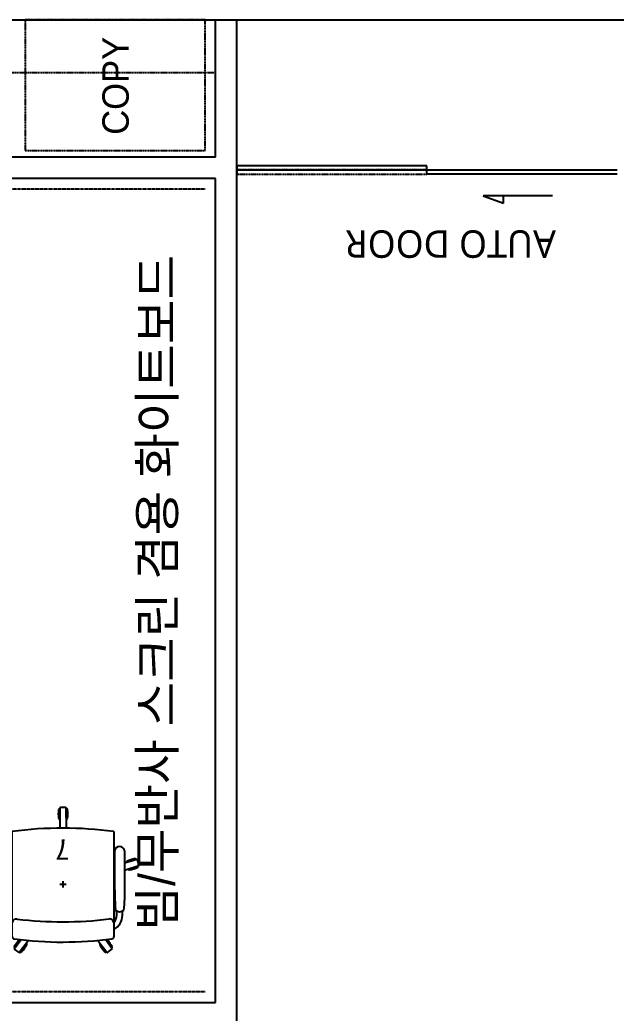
# Model space of a CAD drawing. Header units: millimetres. Extents: x 10479 to 135323, y 879012 to 965592.
# Drawn here: x 43856 to 46677, y 928204 to 932902 of the extents above; entities that cross this region are included whole.
import ezdxf
from ezdxf.enums import TextEntityAlignment as Align

# ---------------------------------------------------------------- set-up
doc = ezdxf.new("R2010")
doc.units = ezdxf.units.MM
doc.header["$PDMODE"] = 2
doc.header["$PDSIZE"] = 15
doc.linetypes.add('HID', pattern=[2.3, 1.5, -0.8])
doc.linetypes.add('HIDDEN', pattern=[0.375, 0.25, -0.125])
doc.layers.add('$CHAR', color=3, linetype='Continuous')
doc.layers.add('퍼시스', color=210, linetype='Continuous')
doc.styles.add('S.A', font='malgun.ttf')
doc.styles.add('돋움', font='')
doc.styles.add('유형1', font='')
doc.styles.get('돋움').set_extended_font_data('Dotum')
doc.styles.get('유형1').set_extended_font_data('HY울릉도L')

# ---------------------------------------------------------------- blocks, each defined once
blk = doc.blocks.new('의자_사무용의자_퍼시스_CH0501')
at = {"layer": '퍼시스'}
for p, q in [((-231.3, 304.7, 0), (-200.7, 262.4, 0)), ((-209.8, 322.8, 0), (-230.8, 307.5, 0)), ((-165.2, 266, 0), (-207, 322.3, 0)), ((163.7, 266, 0), (205.6, 322.3, 0)), ((229.9, 304.7, 0), (199.6, 262.8, 0)), ((208.4, 322.8, 0), (229.4, 307.5, 0)), ((-240.2, -248.7), (-240.2, 248.7)), ((240.2, 249), (240.2, -249)), ((-280.5, 146.8), (-280.5, 127.4)), ((-253.9, 146.8), (-253.9, 127.2)), ((252.5, 146.8), (252.5, 127.2)), ((279.1, 146.8), (279.1, 127.4)), ((-291.4, -158), (-291.4, 70)), ((290, -158), (290, 70)), ((-360, -91.1), (-351.9, -115.8)), ((-291.4, -65.9), (-358.7, -88.5)), ((290, -65.9), (357.3, -88.5)), ((358.6, -91.1), (350.5, -115.8)), ((-349.4, -117.1), (-291.4, -98.7)), ((348, -117.1), (290, -98.7)), ((-16.6, -264.9), (-15.1, -360.2)), ((14.9, -360.2), (15.9, -264.9)), ((-13.1, -362.2), (12.9, -362.2))]:
    blk.add_line(p, q, dxfattribs=at)
for centre, radius, start, end in [((-227.3, 297.4, 0), 5.29, 114.2057, 206.9165), ((-100.2, 366.6, 0), 150, 208.497, 224.3537), ((-229.7, 305.9, 0), 2, 126, 216), ((-208.6, 321.1, 0), 2.02, 36.6029, 125.3971), ((-201.3, 316.4, 0), 5.26, 44.7644, 137.8428), ((-306.4, 216.8, 0), 150, 27.6463, 43.503), ((-178.1, 284.1, 0), 5.13, 301.72, 27.0338), ((176.6, 284.1, 0), 5.13, 152.9662, 238.28), ((304.9, 216.8, 0), 150, 136.497, 152.3537), ((199.9, 316.4, 0), 5.26, 42.1572, 135.2356), ((207.2, 321.1, 0), 2.02, 54.6029, 143.3971), ((98.8, 366.6, 0), 150, 315.7942, 331.503), ((225.9, 297.4, 0), 5.29, 333.0835, 65.7943), ((228.2, 305.9, 0), 2, 324, 54), ((-230.2, 248.7), 10, 97.433, 180), ((1.4, -1526.3), 1800, 82.6548, 97.433), ((-203.8, 265.4, 0), 5.14, 225.0243, 227.4759), ((230.2, 249), 10, 0, 82.6548), ((-204.2, 146.8), 76.3, 118.1533, 180), ((202.8, 146.8), 76.3, 0, 61.8467), ((-204.2, 146.8), 49.7, 136.4158, 180), ((-220, 185), 20.5, 190.8536, 276.3109), ((1.4, -1622.1), 1800, 83.0938, 96.9925), ((220.1, 185.3), 20.6, 263.7268, 348.0891), ((202.8, 146.8), 49.7, 360, 41.1552), ((82.4, 70), 373.9, 171.8204, 180), ((-267.4, 96.6), 33.4, 52.7592, 127.2408), ((-5272.7, -85.4), 5029.7, 359.173, 2.3769), ((5271.2, -85.4), 5029.7, 177.6231, 180.827), ((266, 96.6), 33.4, 52.7592, 127.2408), ((-83.9, 70), 373.9, 0, 8.1796), ((-358.1, -90.4), 2.02, 108.583, 197.417), ((-351.3, -85, 0), 5.26, 116.7789, 209.8372), ((-289.1, -215.6, 0), 150, 99.6463, 115.503), ((-313.4, -72.8, 0), 5.13, 13.5995, 99.0235), ((312, -72.8, 0), 5.13, 80.9765, 166.4005), ((287.6, -215.6, 0), 150, 64.497, 80.3537), ((349.8, -85, 0), 5.26, 330.1628, 63.2211), ((356.6, -90.4), 2.02, 342.583, 71.417), ((-350, -115.2), 2, 198, 288), ((-341.3, -115.6), 5.24, 185.791, 279.5205), ((-367.8, 26.7), 150, 280.497, 296.3537), ((-303.5, -103.1), 5.13, 296.9669, 24.1581), ((302.1, -103.1), 5.13, 155.8419, 243.0331), ((366.4, 26.7), 150, 243.6463, 259.503), ((339.9, -115.6), 5.24, 260.4795, 354.209), ((348.6, -115.2), 2, 252, 342), ((-267.4, -153.6), 24.4, 190.3889, 349.6111), ((266, -153.6), 24.4, 190.3889, 349.6111), ((1.4, 1535), 1800, 262.2875, 277.6252), ((127.3, -333.2), 150, 171.6463, 187.503), ((-15.9, -312.4), 5.34, 91.136, 169.924), ((15.6, -312.4), 5.34, 10.076, 91.9846), ((-127.5, -333.2), 150, 352.497, 8.3537), ((-16.2, -352), 5.27, 188.8366, 282.0412), ((-13.1, -360.2), 2, 180, 270), ((12.9, -360.2), 2, 270, 0), ((16, -352), 5.27, 257.9588, 351.1634)]:
    blk.add_arc(centre, radius, start, end, dxfattribs=at)
blk.add_point((0, 0), dxfattribs=at)
blk.add_text('7', height=100).set_placement((-31.1, -212.4))
blk = doc.blocks.new('14F')
at = {"color": 8}
for p, q in [((-168118.1, 759741.9), (-136817.1, 759741.9)), ((-155218.1, 759091.9), (-155218.1, 759741.9)), ((-155218.1, 759741.9), (-155118.1, 759741.9)), ((-155118.1, 754343.9), (-155118.1, 759741.9)), ((-155218.1, 759091.9), (-161518.1, 759091.9)), ((-154218.1, 759052), (-155118.1, 759051.9)), ((-155118.1, 759051.9), (-155118.1, 759031.9)), ((-155118.1, 759031.9), (-154218.1, 759032)), ((-154218.1, 759032), (-154218.1, 759052)), ((-154218.1, 759012), (-154218.1, 759032)), ((-154218.1, 759032), (-153318.1, 759032)), ((-155218.1, 758991.9), (-161618.1, 758991.9)), ((-155218.1, 755093.9), (-155218.1, 758991.9)), ((-153318.1, 759012), (-154218.1, 759012)), ((-153624.2, 758908.9), (-153952.3, 758908.9)), ((-153952.3, 758908.9), (-153856, 758875.5)), ((-153856, 758875.5), (-153856, 758908.9)), ((-161518.1, 755093.9), (-155218.1, 755093.9))]:
    blk.add_line(p, q, dxfattribs=at)
at = {"color": 8, "linetype": 'HIDDEN'}
for p, q in [((-155268.1, 759741.9), (-156119.1, 759741.9)), ((-156119.1, 759741.9), (-156119.1, 759123.9)), ((-155268.1, 759123.9), (-155268.1, 759741.9)), ((-155218.1, 759491.9), (-158318.1, 759491.9)), ((-156119.1, 759123.9), (-155268.1, 759123.9)), ((-155118.1, 759032), (-155118.1, 759012)), ((-154218.1, 759032), (-155118.1, 759032)), ((-154218.1, 759012), (-154218.1, 759032)), ((-155118.1, 759012), (-154218.1, 759012))]:
    blk.add_line(p, q, dxfattribs=at)
at = {"color": 8, "linetype": 'HID', "ltscale": 0.1}
for p, q in [((-155268.1, 758941.9), (-161618.1, 758941.9)), ((-155268.1, 755143.9), (-161518.1, 755143.9))]:
    blk.add_line(p, q, dxfattribs=at)
at = {"color": 8, "linetype": 'Continuous', "style": '유형1'}
blk.add_text('COPY', height=125, rotation=90, dxfattribs=at).set_placement((-155628.9, 759430), align=Align.CENTER)
at = {"color": 8}
for s, height, rotation, style, p in [('AUTO DOOR', 130, 180, 'S.A', (-154105.8, 758746.5, 0)), ('빔/무반사 스크린 겸용 화이트보드', 168, 90, '돋움', (-155410.7, 757032.2))]:
    blk.add_text(s, height=height, rotation=rotation, dxfattribs=dict(at, style=style)).set_placement(p, align=Align.CENTER)
at = {"color": 8, "linetype": 'ByBlock', "ltscale": 0.1, "style": '돋움'}
for tag, p in [('HRD기획팀', (-160031.5, 780698.2, 0)), ('인재전략팀', (-162408.7, 780698.2, 0)), ('기업문화팀', (-157519.3, 780698.2, 0)), ('뷰티교육팀', (-152663.4, 780698.2, 0)), ('자산관리팀', (-147978.3, 780698.2, 0)), ('그룹HR팀', (-166987.1, 780698.2, 0)), ('법무팀', (-145354.1, 780698.2, 0)), ('특허팀', (-142261.1, 780698.2, 0)), ('상표팀', (-139438.1, 780698.2, 0))]:
    blk.add_attdef(tag, text='', height=356.2, rotation=90, dxfattribs=at).set_placement(p, align=Align.MIDDLE_CENTER)
at = {"color": 8, "style": '돋움'}
blk.add_attdef('1', text='', height=420, rotation=180, dxfattribs=at).set_placement((-143911.2, 758189), align=Align.MIDDLE)

msp = doc.modelspace()

# ---------------------------------------------------------------- block references
at = {"layer": '$CHAR', "color": 1}
msp.add_blockref('14F', (200000, 173159.8), dxfattribs=at)
at = {"layer": '퍼시스', "rotation": 180}
msp.add_blockref('의자_사무용의자_퍼시스_CH0501', (44060.3, 928813.6, 0), dxfattribs=at)

doc.saveas('drawing.dxf')
